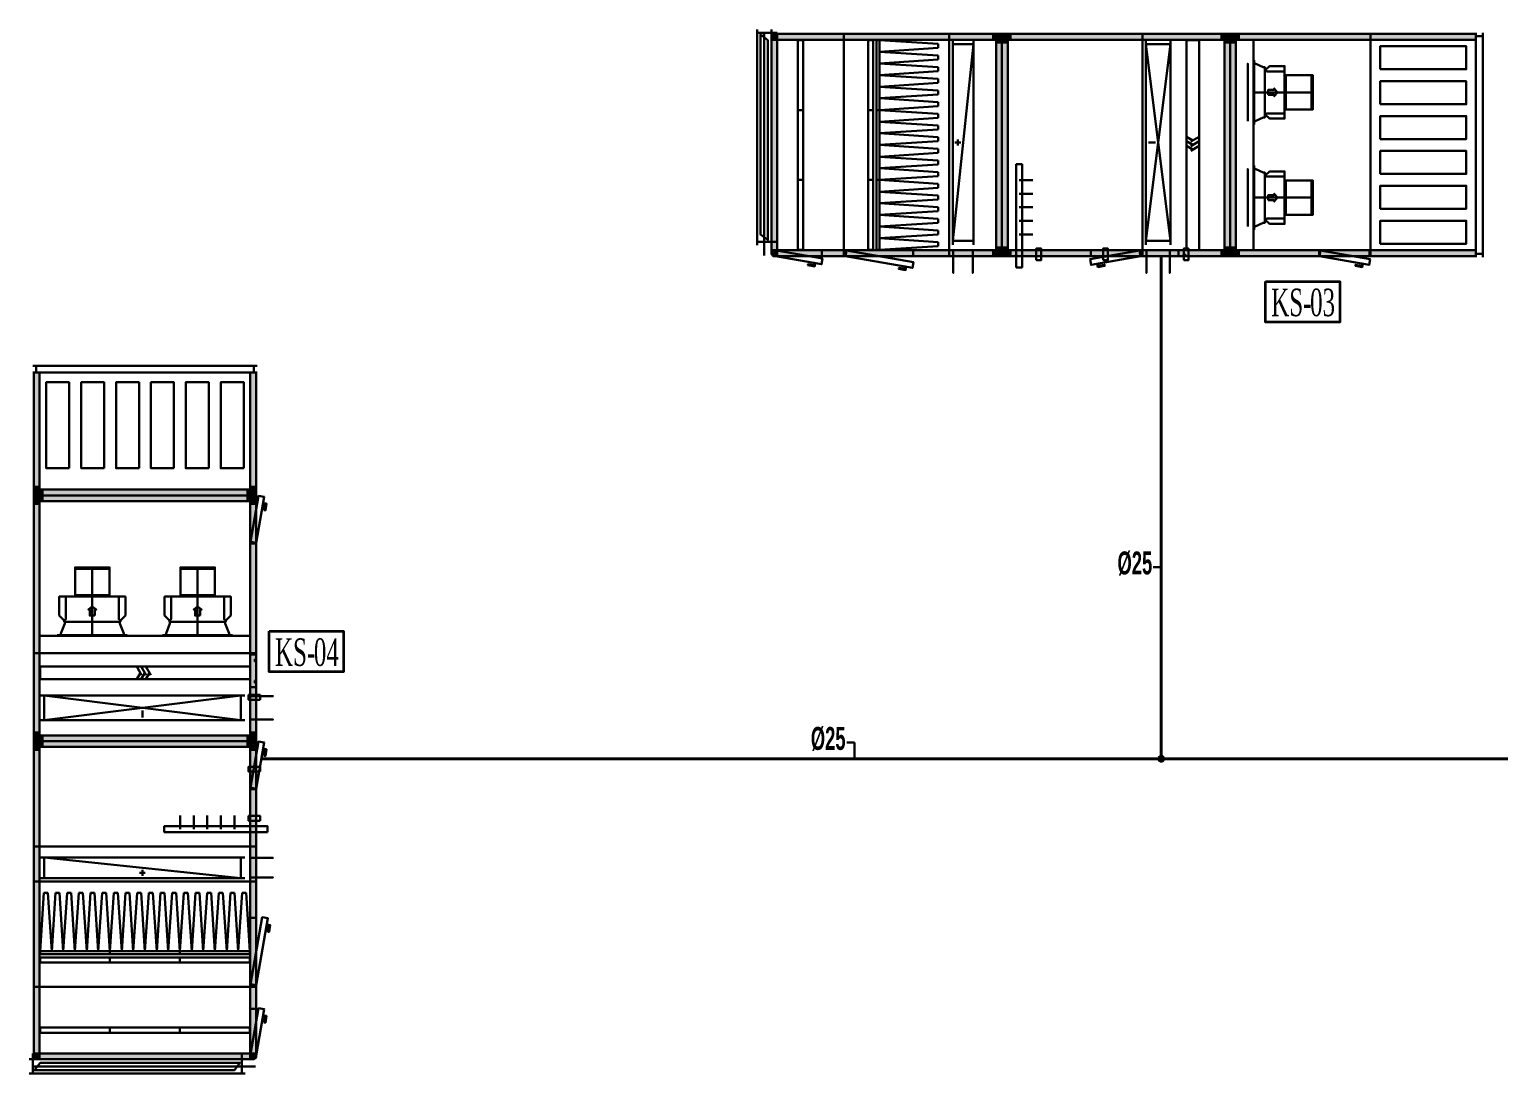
# Model space of a CAD drawing. Header units: centimetres. Extents: x 405464 to 563355, y 50011 to 66875.
# Drawn here: x 457673 to 458953, y 55735 to 56645 of the extents above; entities that cross this region are included whole.
import ezdxf

# ---------------------------------------------------------------- set-up
doc = ezdxf.new("R2010")
doc.units = ezdxf.units.CM
for name, color, linetype, lineweight in [('0-KRCN-HVL-SANTRAL', 11, 'Continuous', 30), ('0-KRCN-HVL-YAZI', 7, 'Continuous', 30), ('0-KRCN-SHT YUMUŞAK SU ÇAP', 201, 'Continuous', 30), ('0-KRCN-SHT-03CIHAZ', 120, 'Continuous', 30), ('0-KRCN-SHT-05CIHAZ', 171, 'Continuous', 40), ('0-KRCN-SHT-PROSES-BORU', 1, '0-Y_LINE', 40), ('0-KRCN-YAZI-CİHAZ', 121, 'Continuous', 35)]:
    doc.layers.add(name, color=color, linetype=linetype, lineweight=lineweight)
doc.styles.add('BORU', font='AGENCYR.TTF')
doc.styles.add('CAP', font='ARIALNB.TTF')
doc.styles.add('YAZI', font='times.ttf')
doc.linetypes.add('0-Y_LINE', pattern='A,100,-0.5,["Y",BORU,S=9,R=0,X=0,Y=-4.5],-5', length=105.5)

# ---------------------------------------------------------------- blocks, each defined once
blk = doc.blocks.new('!-YAZI-KS')
at = {"layer": '0-KRCN-YAZI-CİHAZ'}
blk.add_lwpolyline([(-27, 29.5), (27, 29.5), (27, 0), (-27, 0)], close=True, dxfattribs=at)
at = {"layer": '0-KRCN-YAZI-CİHAZ', "style": 'YAZI', "width": 0.6}
blk.add_text('KS-', height=20, dxfattribs=at).set_placement((-22.7, 4.3))
blk.add_attdef('99', (5.5, 4.3), '', height=20, dxfattribs=at)
blk = doc.blocks.new('A$C69DDEA7A')
at = {"layer": '0-KRCN-HVL-SANTRAL'}
for points in [[(6.3, 188.1), (11.3, 188.1), (11.3, 193.1), (7.9, 193.1), (6.3, 191.4)], [(11.3, 188.1), (69.5, 188.1), (69.5, 193.1), (11.3, 193.1)], [(69.5, 188.1), (161.3, 188.1), (161.3, 193.1), (69.5, 193.1)], [(161.3, 188.1), (202.2, 188.1), (202.2, 193.1), (161.3, 193.1)], [(202.2, 188.1), (202.2, 185.6), (207.2, 185.6), (207.2, 188.1), (207.2, 193.1), (199.7, 193.1), (199.7, 188.1)], [(212.2, 185.6), (212.2, 188.1), (214.7, 188.1), (214.7, 193.1), (207.2, 193.1), (207.2, 188.1), (207.2, 185.6)], [(212.2, 188.1), (329.6, 188.1), (329.6, 193.1), (212.2, 193.1)], [(329.6, 188.1), (401.1, 188.1), (401.1, 193.1), (329.6, 193.1)], [(401.1, 188.1), (401.1, 185.6), (406.1, 185.6), (406.1, 188.1), (406.1, 193.1), (398.6, 193.1), (398.6, 188.1)], [(411.1, 185.6), (411.1, 188.1), (413.6, 188.1), (413.6, 193.1), (406.1, 193.1), (406.1, 188.1), (406.1, 185.6)], [(411.1, 188.1), (528.5, 188.1), (528.5, 193.1), (411.1, 193.1)], [(528.5, 188.1), (620.3, 188.1), (620.3, 193.1), (528.5, 193.1)], [(6.3, 4.5), (11.3, 4.5), (11.3, 188.1), (6.3, 188.1)], [(202.2, 4.5), (207.2, 4.5), (207.2, 188.1), (202.2, 188.1)], [(207.2, 4.5), (212.2, 4.5), (212.2, 188.1), (207.2, 188.1)], [(401.1, 4.5), (406.1, 4.5), (406.1, 188.1), (401.1, 188.1)], [(406.1, 4.5), (411.1, 4.5), (411.1, 188.1), (406.1, 188.1)], [(11.3, 4.5), (6.3, 4.5), (6.3, 1.2), (7.9, -0.5), (11.3, -0.5)], [(11.3, -0.5), (69.5, -0.5), (69.5, 4.5), (11.3, 4.5)], [(69.5, -0.5), (161.3, -0.5), (161.3, 4.5), (69.5, 4.5)], [(161.3, -0.5), (202.2, -0.5), (202.2, 4.5), (161.3, 4.5)], [(202.2, 7), (202.2, 4.5), (199.7, 4.5), (199.7, -0.5), (207.2, -0.5), (207.2, 4.5), (207.2, 7)], [(212.2, 4.5), (212.2, 7), (207.2, 7), (207.2, 4.5), (207.2, -0.5), (214.7, -0.5), (214.7, 4.5)], [(212.2, -0.5), (329.6, -0.5), (329.6, 4.5), (212.2, 4.5)], [(329.6, -0.5), (401.1, -0.5), (401.1, 4.5), (329.6, 4.5)], [(401.1, 7), (401.1, 4.5), (398.6, 4.5), (398.6, -0.5), (406.1, -0.5), (406.1, 4.5), (406.1, 7)], [(411.1, 4.5), (411.1, 7), (406.1, 7), (406.1, 4.5), (406.1, -0.5), (413.6, -0.5), (413.6, 4.5)], [(411.1, -0.5), (528.5, -0.5), (528.5, 4.5), (411.1, 4.5)], [(528.5, -0.5), (620.3, -0.5), (620.3, 4.5), (528.5, 4.5)]]:
    blk.add_hatch(color=256, dxfattribs=at).paths.add_polyline_path(points)
for p, q in [((-6.2, 9), (-6.2, 197.1)), ((6.3, 194.1), (-6.2, 194.1)), ((0, 12), (0, 194.1)), ((6.3, 9), (6.3, 197.1)), ((11.3, 193.1), (69.5, 193.1)), ((69.5, 193.1), (161.3, 193.1)), ((69.5, 188.1), (69.5, 193.1)), ((69.5, 188.1), (69.5, 193.1)), ((161.3, 193.1), (202.2, 193.1)), ((161.3, 188.1), (161.3, 193.1)), ((161.3, 188.1), (161.3, 193.1)), ((212.2, 193.1), (329.6, 193.1)), ((329.6, 193.1), (401.1, 193.1)), ((329.6, 188.1), (329.6, 193.1)), ((329.6, 188.1), (329.6, 193.1)), ((411.1, 193.1), (528.5, 193.1)), ((528.5, 193.1), (620.3, 193.1)), ((528.5, 188.1), (528.5, 193.1)), ((528.5, 188.1), (528.5, 193.1)), ((620.3, -1.5), (620.3, 194.1)), ((626.3, -1.5), (626.3, 194.1)), ((11.3, 188.1), (69.5, 188.1)), ((69.5, 188.1), (161.3, 188.1)), ((69.5, 4.5), (69.5, 188.1)), ((69.5, 4.5), (69.5, 188.1)), ((100.5, 187.8), (151.5, 184.4)), ((100.5, 177.6), (151.5, 181)), ((151.5, 181), (151.5, 184.4)), ((161.3, 188.1), (202.2, 188.1)), ((161.3, 4.5), (161.3, 188.1)), ((161.3, 4.5), (161.3, 188.1)), ((164.3, 9.3), (164.3, 187.8)), ((164.3, 184.3), (182.3, 184.3)), ((164.3, 12.8), (182.3, 184.3)), ((182.3, 9.3), (182.3, 187.8)), ((212.2, 188.1), (329.6, 188.1)), ((329.6, 188.1), (401.1, 188.1)), ((329.6, 4.5), (329.6, 188.1)), ((329.6, 4.5), (329.6, 188.1)), ((332.6, 9.3), (332.6, 187.8)), ((332.6, 184.3), (354.1, 184.3)), ((332.6, 12.8), (354.1, 184.3)), ((332.6, 184.3), (354.1, 12.8)), ((354.1, 9.3), (354.1, 187.8)), ((411.1, 188.1), (528.5, 188.1)), ((426.4, 4.5), (426.4, 188.1)), ((528.5, 188.1), (620.3, 188.1)), ((528.5, 4.5), (528.5, 188.1)), ((528.5, 4.5), (528.5, 188.1)), ((620.3, 191.1), (626.3, 191.1)), ((100.5, 177.6), (151.5, 174.2)), ((100.5, 167.5), (151.5, 170.9)), ((100.5, 167.5), (151.5, 164.1)), ((151.5, 170.9), (151.5, 174.2)), ((426.4, 170.3), (426.4, 167.3)), ((426.4, 117.1), (426.4, 167.3)), ((426.8, 117.1), (426.8, 167.3)), ((426.9, 170.3), (426.9, 167.3)), ((100.5, 157.3), (151.5, 160.7)), ((100.5, 157.3), (151.5, 153.9)), ((151.5, 160.7), (151.5, 164.1)), ((151.5, 150.5), (151.5, 153.9)), ((426.6, 157.3), (426.6, 132.2)), ((454.7, 127.2), (454.7, 157.2)), ((476.9, 127.2), (476.9, 157.2)), ((100.5, 147.1), (151.5, 150.5)), ((100.5, 147.1), (151.5, 143.7)), ((151.5, 140.4), (151.5, 143.7)), ((426.5, 127.1), (426.5, 152.2)), ((426.7, 137.2), (426.7, 152.2)), ((426.9, 142.2), (478.1, 142.2)), ((100.5, 137), (151.5, 140.4)), ((100.5, 137), (151.5, 133.6)), ((100.5, 126.8), (151.5, 130.2)), ((151.5, 130.2), (151.5, 133.6)), ((100.5, 126.8), (151.5, 123.4)), ((100.5, 116.6), (151.5, 120)), ((100.5, 116.6), (151.5, 113.2)), ((151.5, 120), (151.5, 123.4)), ((426.4, 114.1), (426.4, 117.1)), ((426.9, 114.1), (426.9, 117.1)), ((100.5, 106.5), (151.5, 109.9)), ((100.5, 106.5), (151.5, 103.1)), ((151.5, 109.9), (151.5, 113.2)), ((151.5, 99.7), (151.5, 103.1)), ((368.2, 103.5), (373.7, 100.3)), ((379.2, 103.5), (371.9, 99.3)), ((100.5, 96.3), (151.5, 99.7)), ((100.5, 96.3), (151.5, 92.9)), ((151.5, 89.5), (151.5, 92.9)), ((166.2, 98.6), (171.3, 98.6)), ((168.8, 96), (168.8, 101.2)), ((334.9, 98.6), (341, 98.6)), ((368.2, 99.5), (373.7, 96.3)), ((368.2, 95.5), (373.7, 92.3)), ((379.2, 99.5), (371.9, 95.3)), ((379.2, 95.5), (371.9, 91.3)), ((100.5, 86.1), (151.5, 89.5)), ((100.5, 86.1), (151.5, 82.7)), ((100.5, 76), (151.5, 79.4)), ((151.5, 79.4), (151.5, 82.7)), ((426.4, 78.5), (426.4, 75.5)), ((426.9, 78.5), (426.9, 75.5)), ((100.5, 76), (151.5, 72.6)), ((100.5, 65.8), (151.5, 69.2)), ((100.5, 65.8), (151.5, 62.4)), ((151.5, 69.2), (151.5, 72.6)), ((222.2, 65.7), (234.2, 65.7)), ((426.4, 25.3), (426.4, 75.5)), ((426.6, 65.5), (426.6, 40.4)), ((426.8, 25.3), (426.8, 75.5)), ((454.7, 35.4), (454.7, 65.4)), ((476.9, 35.4), (476.9, 65.4)), ((100.5, 55.6), (151.5, 59)), ((100.5, 55.6), (151.5, 52.2)), ((151.5, 59), (151.5, 62.4)), ((151.5, 48.9), (151.5, 52.2)), ((222.2, 53.8), (234.2, 53.8)), ((426.5, 35.3), (426.5, 60.4)), ((426.7, 45.4), (426.7, 60.4)), ((100.5, 45.5), (151.5, 48.9)), ((100.5, 45.5), (151.5, 42.1)), ((100.5, 35.3), (151.5, 38.7)), ((151.5, 38.7), (151.5, 42.1)), ((222.2, 42), (234.2, 42)), ((426.9, 50.4), (478.1, 50.4)), ((100.5, 35.3), (151.5, 31.9)), ((100.5, 25.1), (151.5, 28.5)), ((151.5, 28.5), (151.5, 31.9)), ((222.2, 30.2), (234.2, 30.2)), ((100.5, 25.1), (151.5, 21.7)), ((100.5, 15), (151.5, 18.4)), ((100.5, 15), (151.5, 11.6)), ((151.5, 18.4), (151.5, 21.7)), ((164.3, 12.8), (182.3, 12.8)), ((222.2, 18.3), (234.2, 18.3)), ((332.6, 12.8), (354.1, 12.8)), ((426.4, 22.3), (426.4, 25.3)), ((426.9, 22.3), (426.9, 25.3)), ((6.3, 12), (-6.2, 12)), ((0, 12), (0, 0)), ((9.3, 4.5), (9.3, -0.5)), ((11.3, 4.5), (69.5, 4.5)), ((50.2, 4.5), (50.2, -0.5)), ((69.5, 4.5), (161.3, 4.5)), ((69.5, 4.5), (69.5, -0.5)), ((69.5, 4.5), (69.5, -0.5)), ((70.5, 4.5), (70.5, -0.5)), ((100.5, 4.8), (151.5, 8.2)), ((129.7, 4.5), (129.7, -0.5)), ((151.5, 8.2), (151.5, 11.6)), ((161.3, 4.5), (202.2, 4.5)), ((161.3, 4.5), (161.3, -0.5)), ((161.3, 4.5), (161.3, -0.5)), ((212.2, 4.5), (329.6, 4.5)), ((284.7, 4.5), (284.7, -0.5)), ((328.6, 4.5), (328.6, -0.5)), ((329.6, 4.5), (401.1, 4.5)), ((329.6, 4.5), (329.6, -0.5)), ((329.6, 4.5), (329.6, -0.5)), ((361.2, 4.5), (361.2, -0.5)), ((405.1, 4.5), (405.1, -0.5)), ((411.1, 4.5), (528.5, 4.5)), ((483.6, 4.5), (483.6, -0.5)), ((527.5, 4.5), (527.5, -0.5)), ((528.5, 4.5), (620.3, 4.5)), ((528.5, 4.5), (528.5, -0.5)), ((528.5, 4.5), (528.5, -0.5)), ((620.3, 1.5), (626.3, 1.5)), ((11.3, -0.5), (69.5, -0.5)), ((69.5, -0.5), (161.3, -0.5)), ((161.3, -0.5), (202.2, -0.5)), ((212.2, -0.5), (329.6, -0.5)), ((329.6, -0.5), (401.1, -0.5)), ((411.1, -0.5), (528.5, -0.5)), ((528.5, -0.5), (620.3, -0.5))]:
    blk.add_line(p, q, dxfattribs=at)
for points in [[(3.3, 187.8), (-3.3, 192.6), (-3.3, 18.3), (3.3, 13.5), (3.3, 187.8)], [(11.3, 194.1), (6.3, 194.1), (6.3, 12), (11.3, 12), (11.3, 194.1)], [(11.3, 188.1), (6.3, 188.1), (6.3, 191.4), (7.9, 193.1), (11.3, 193.1), (11.3, 188.1)], [(11.3, 188.1), (6.3, 188.1), (6.3, 191.4), (7.9, 193.1), (11.3, 193.1), (11.3, 188.1)], [(11.3, 188.1), (69.5, 188.1), (69.5, 193.1), (11.3, 193.1), (11.3, 188.1)], [(69.5, 188.1), (161.3, 188.1), (161.3, 193.1), (69.5, 193.1), (69.5, 188.1)], [(161.3, 188.1), (202.2, 188.1), (202.2, 193.1), (161.3, 193.1), (161.3, 188.1)], [(202.2, 188.1), (202.2, 185.6), (207.2, 185.6), (207.2, 188.1), (207.2, 193.1), (199.7, 193.1), (199.7, 188.1), (202.2, 188.1)], [(202.2, 188.1), (202.2, 185.6), (207.2, 185.6), (207.2, 188.1), (207.2, 193.1), (199.7, 193.1), (199.7, 188.1), (202.2, 188.1)], [(212.2, 188.1), (212.2, 185.6), (207.2, 185.6), (207.2, 188.1), (207.2, 193.1), (214.7, 193.1), (214.7, 188.1), (212.2, 188.1)], [(212.2, 188.1), (212.2, 185.6), (207.2, 185.6), (207.2, 188.1), (207.2, 193.1), (214.7, 193.1), (214.7, 188.1), (212.2, 188.1)], [(212.2, 188.1), (329.6, 188.1), (329.6, 193.1), (212.2, 193.1), (212.2, 188.1)], [(329.6, 188.1), (401.1, 188.1), (401.1, 193.1), (329.6, 193.1), (329.6, 188.1)], [(401.1, 188.1), (401.1, 185.6), (406.1, 185.6), (406.1, 188.1), (406.1, 193.1), (398.6, 193.1), (398.6, 188.1), (401.1, 188.1)], [(401.1, 188.1), (401.1, 185.6), (406.1, 185.6), (406.1, 188.1), (406.1, 193.1), (398.6, 193.1), (398.6, 188.1), (401.1, 188.1)], [(411.1, 188.1), (411.1, 185.6), (406.1, 185.6), (406.1, 188.1), (406.1, 193.1), (413.6, 193.1), (413.6, 188.1), (411.1, 188.1)], [(411.1, 188.1), (411.1, 185.6), (406.1, 185.6), (406.1, 188.1), (406.1, 193.1), (413.6, 193.1), (413.6, 188.1), (411.1, 188.1)], [(411.1, 188.1), (528.5, 188.1), (528.5, 193.1), (411.1, 193.1), (411.1, 188.1)], [(528.5, 188.1), (620.3, 188.1), (620.3, 193.1), (528.5, 193.1), (528.5, 188.1)], [(620.3, -0.5), (620.3, 193.1), (620.3, 193.1), (620.3, -0.5), (620.3, -0.5)], [(6.3, 4.5), (11.3, 4.5), (11.3, 188.1), (6.3, 188.1), (6.3, 4.5)], [(6.3, 4.5), (6.3, 188.1), (11.3, 188.1), (11.3, 4.5), (6.3, 4.5)], [(29.3, 126.8), (34.1, 126.8), (34.1, 187.8), (29.3, 187.8), (29.3, 126.8)], [(90.5, 126.8), (95, 126.8), (95, 187.8), (90.5, 187.8), (90.5, 126.8)], [(98, 126.8), (100.5, 126.8), (100.5, 187.8), (98, 187.8), (98, 126.8)], [(202.2, 4.5), (207.2, 4.5), (207.2, 188.1), (202.2, 188.1), (202.2, 4.5)], [(202.2, 4.5), (202.2, 188.1), (207.2, 188.1), (207.2, 4.5), (202.2, 4.5)], [(207.2, 4.5), (212.2, 4.5), (212.2, 188.1), (207.2, 188.1), (207.2, 4.5)], [(207.2, 4.5), (207.2, 188.1), (212.2, 188.1), (212.2, 4.5), (207.2, 4.5)], [(368.2, 4.7), (379.2, 4.7), (379.2, 187.8), (368.2, 187.8), (368.2, 4.7)], [(401.1, 4.5), (406.1, 4.5), (406.1, 188.1), (401.1, 188.1), (401.1, 4.5)], [(401.1, 4.5), (401.1, 188.1), (406.1, 188.1), (406.1, 4.5), (401.1, 4.5)], [(406.1, 4.5), (411.1, 4.5), (411.1, 188.1), (406.1, 188.1), (406.1, 4.5)], [(406.1, 4.5), (406.1, 188.1), (411.1, 188.1), (411.1, 4.5), (406.1, 4.5)], [(536.9, 162.4), (611.9, 162.4), (611.9, 182.4), (536.9, 182.4), (536.9, 162.4)], [(620.3, 1.5), (620.3, 1.5), (620.3, 191.1), (620.3, 191.1), (620.3, 1.5)], [(421.4, 117.1), (421.4, 117.1), (421.4, 167.3), (421.4, 167.3), (421.4, 117.1)], [(426.4, 117.1), (426.4, 117.1), (426.6, 117.2), (426.8, 117.1), (426.9, 117.1), (426.9, 167.3), (426.8, 167.3), (426.6, 167.1), (426.4, 167.3), (426.4, 167.3), (426.4, 117.1)], [(426.9, 117.1), (428, 117.1), (435, 120.2), (436.2, 120.2), (436.2, 164.2), (435, 164.2), (428, 167.3), (426.9, 167.3), (426.9, 117.1)], [(436.2, 161.7), (437, 161.7), (440.5, 165.1), (453.5, 165.1), (453.5, 119.3), (440.5, 119.3), (437, 122.7), (436.2, 122.7), (436.2, 161.7)], [(437, 161.7), (437.9, 160.5), (453.5, 160.5)], [(453.5, 127.2), (478.1, 127.2), (478.1, 157.2), (453.5, 157.2), (453.5, 127.2)], [(439.3, 139.9), (444.6, 139.9), (444.6, 138.8), (447.3, 142.2), (444.6, 145.6), (444.6, 144.4), (439.3, 144.4), (439.3, 139.9)], [(536.9, 131.9), (611.9, 131.9), (611.9, 151.9), (536.9, 151.9), (536.9, 131.9)], [(29.3, 65.8), (34.1, 65.8), (34.1, 126.8), (29.3, 126.8), (29.3, 65.8)], [(90.5, 65.8), (95, 65.8), (95, 126.8), (90.5, 126.8), (90.5, 65.8)], [(98, 65.8), (100.5, 65.8), (100.5, 126.8), (98, 126.8), (98, 65.8)], [(437, 122.7), (437.9, 123.9), (453.5, 123.9)], [(536.9, 101.5), (611.9, 101.5), (611.9, 121.5), (536.9, 121.5), (536.9, 101.5)], [(536.9, 71.1), (611.9, 71.1), (611.9, 91.1), (536.9, 91.1), (536.9, 71.1)], [(219.7, -10.5), (224.7, -10.5), (224.7, 79.5), (219.7, 79.5), (219.7, -10.5)], [(29.3, 4.8), (34.1, 4.8), (34.1, 65.8), (29.3, 65.8), (29.3, 4.8)], [(90.5, 4.8), (95, 4.8), (95, 65.8), (90.5, 65.8), (90.5, 4.8)], [(98, 4.8), (100.5, 4.8), (100.5, 65.8), (98, 65.8), (98, 4.8)], [(421.4, 25.3), (421.4, 25.3), (421.4, 75.5), (421.4, 75.5), (421.4, 25.3)], [(426.4, 25.3), (426.4, 25.3), (426.6, 25.4), (426.8, 25.3), (426.9, 25.3), (426.9, 75.5), (426.8, 75.5), (426.6, 75.3), (426.4, 75.5), (426.4, 75.5), (426.4, 25.3)], [(426.9, 25.3), (428, 25.3), (435, 28.4), (436.2, 28.4), (436.2, 72.4), (435, 72.4), (428, 75.5), (426.9, 75.5), (426.9, 25.3)], [(436.2, 69.9), (437, 69.9), (440.5, 73.3), (453.5, 73.3), (453.5, 27.5), (440.5, 27.5), (437, 30.9), (436.2, 30.9), (436.2, 69.9)], [(437, 69.9), (437.9, 68.7), (453.5, 68.7)], [(453.5, 35.4), (478.1, 35.4), (478.1, 65.4), (453.5, 65.4), (453.5, 35.4)], [(439.3, 48.1), (444.6, 48.1), (444.6, 47), (447.3, 50.4), (444.6, 53.8), (444.6, 52.6), (439.3, 52.6), (439.3, 48.1)], [(536.9, 40.7), (611.9, 40.7), (611.9, 60.7), (536.9, 60.7), (536.9, 40.7)], [(437, 30.9), (437.9, 32.1), (453.5, 32.1)], [(536.9, 10.2), (611.9, 10.2), (611.9, 30.2), (536.9, 30.2), (536.9, 10.2)], [(11.3, 4.5), (6.3, 4.5), (6.3, 1.2), (7.9, -0.5), (11.3, -0.5), (11.3, 4.5)], [(11.3, 4.5), (6.3, 4.5), (6.3, 1.2), (7.9, -0.5), (11.3, -0.5), (11.3, 4.5)], [(10.6, 4.4), (9.7, -0.5), (50, -7.6), (50.8, -2.7), (10.6, 4.4)], [(11.3, -0.5), (69.5, -0.5), (69.5, 4.5), (11.3, 4.5), (11.3, -0.5)], [(69.5, -0.5), (161.3, -0.5), (161.3, 4.5), (69.5, 4.5), (69.5, -0.5)], [(71.8, 4.4), (70.9, -0.5), (129.2, -10.8), (130.1, -5.9), (71.8, 4.4)], [(161.3, -0.5), (202.2, -0.5), (202.2, 4.5), (161.3, 4.5), (161.3, -0.5)], [(164.8, 4.7), (164.8, -15.3), (164.8, -15.3), (164.8, 4.7)], [(181.8, 4.7), (181.8, -15.3), (181.8, -15.3), (181.8, 4.7)], [(202.2, 4.5), (202.2, 7), (207.2, 7), (207.2, 4.5), (207.2, -0.5), (199.7, -0.5), (199.7, 4.5), (202.2, 4.5)], [(202.2, 4.5), (202.2, 7), (207.2, 7), (207.2, 4.5), (207.2, -0.5), (199.7, -0.5), (199.7, 4.5), (202.2, 4.5)], [(212.2, 4.5), (212.2, 7), (207.2, 7), (207.2, 4.5), (207.2, -0.5), (214.7, -0.5), (214.7, 4.5), (212.2, 4.5)], [(212.2, 4.5), (212.2, 7), (207.2, 7), (207.2, 4.5), (207.2, -0.5), (214.7, -0.5), (214.7, 4.5), (212.2, 4.5)], [(212.2, -0.5), (329.6, -0.5), (329.6, 4.5), (212.2, 4.5), (212.2, -0.5)], [(237.1, -4), (241.4, -4), (241.4, 6), (237.1, 6), (237.1, -4)], [(327.2, 4.4), (328.1, -0.5), (284.9, -8.2), (284, -3.2), (327.2, 4.4)], [(295.3, -4), (299.6, -4), (299.6, 6), (295.3, 6), (295.3, -4)], [(329.6, -0.5), (401.1, -0.5), (401.1, 4.5), (329.6, 4.5), (329.6, -0.5)], [(333.1, 4.7), (333.1, -15.3), (333.1, -15.3), (333.1, 4.7)], [(353.5, 4.7), (353.5, -15.3), (353.5, -15.3), (353.5, 4.7)], [(361.2, 4.5), (361.2, -0.5), (405.1, -0.5), (405.1, 4.5), (361.2, 4.5)], [(365.2, 0.5), (367.2, 0.5), (367.2, -0.5), (365.2, -0.5), (365.2, 0.5)], [(365.7, -4), (369.9, -4), (369.9, 6), (365.7, 6), (365.7, -4)], [(401.1, 4.5), (401.1, 7), (406.1, 7), (406.1, 4.5), (406.1, -0.5), (398.6, -0.5), (398.6, 4.5), (401.1, 4.5)], [(401.1, 4.5), (401.1, 7), (406.1, 7), (406.1, 4.5), (406.1, -0.5), (398.6, -0.5), (398.6, 4.5), (401.1, 4.5)], [(399.1, 0.5), (401.1, 0.5), (401.1, -0.5), (399.1, -0.5), (399.1, 0.5)], [(411.1, 4.5), (411.1, 7), (406.1, 7), (406.1, 4.5), (406.1, -0.5), (413.6, -0.5), (413.6, 4.5), (411.1, 4.5)], [(411.1, 4.5), (411.1, 7), (406.1, 7), (406.1, 4.5), (406.1, -0.5), (413.6, -0.5), (413.6, 4.5), (411.1, 4.5)], [(411.1, -0.5), (528.5, -0.5), (528.5, 4.5), (411.1, 4.5), (411.1, -0.5)], [(484.9, 4.4), (484, -0.5), (527.2, -8.2), (528.1, -3.2), (484.9, 4.4)], [(528.5, -0.5), (620.3, -0.5), (620.3, 4.5), (528.5, 4.5), (528.5, -0.5)], [(44.5, -6.7), (44, -9.6), (38.1, -8.6), (38.3, -7.6), (43.2, -8.5), (43.6, -6.5), (44.5, -6.7)], [(123.8, -9.9), (123.2, -12.8), (117.3, -11.8), (117.5, -10.8), (122.4, -11.7), (122.8, -9.7), (123.8, -9.9)], [(290.3, -7.2), (290.8, -10.2), (296.7, -9.1), (296.6, -8.1), (291.6, -9), (291.3, -7), (290.3, -7.2)], [(521.8, -7.2), (521.3, -10.2), (515.4, -9.1), (515.5, -8.1), (520.5, -9), (520.8, -7), (521.8, -7.2)]]:
    blk.add_lwpolyline(points, dxfattribs=at)
for centre in [(164.8, 4.7), (181.8, 4.7), (333.1, 4.7), (353.5, 4.7)]:
    blk.add_circle(centre, 0, dxfattribs=at)
blk = doc.blocks.new('A$C69DDEBEF')
at = {"layer": '0-KRCN-HVL-SANTRAL'}
for points in [[(6.3, 188.1), (11.3, 188.1), (11.3, 193.1), (7.9, 193.1), (6.3, 191.4)], [(11.3, 188.1), (69.5, 188.1), (69.5, 193.1), (11.3, 193.1)], [(69.5, 188.1), (161.3, 188.1), (161.3, 193.1), (69.5, 193.1)], [(161.3, 188.1), (191.9, 188.1), (191.9, 193.1), (161.3, 193.1)], [(191.9, 188.1), (278.7, 188.1), (278.7, 193.1), (191.9, 193.1)], [(278.7, 188.1), (278.7, 185.6), (283.7, 185.6), (283.7, 188.1), (283.7, 193.1), (276.2, 193.1), (276.2, 188.1)], [(288.7, 185.6), (288.7, 188.1), (291.2, 188.1), (291.2, 193.1), (283.7, 193.1), (283.7, 188.1), (283.7, 185.6)], [(288.7, 188.1), (360.2, 188.1), (360.2, 193.1), (288.7, 193.1)], [(360.2, 188.1), (492.9, 188.1), (492.9, 193.1), (360.2, 193.1)], [(492.9, 188.1), (492.9, 185.6), (497.9, 185.6), (497.9, 188.1), (497.9, 193.1), (490.4, 193.1), (490.4, 188.1)], [(502.9, 185.6), (502.9, 188.1), (505.4, 188.1), (505.4, 193.1), (497.9, 193.1), (497.9, 188.1), (497.9, 185.6)], [(502.9, 188.1), (605, 188.1), (605, 193.1), (502.9, 193.1)], [(6.3, 4.5), (11.3, 4.5), (11.3, 188.1), (6.3, 188.1)], [(278.7, 4.5), (283.7, 4.5), (283.7, 188.1), (278.7, 188.1)], [(283.7, 4.5), (288.7, 4.5), (288.7, 188.1), (283.7, 188.1)], [(492.9, 4.5), (497.9, 4.5), (497.9, 188.1), (492.9, 188.1)], [(497.9, 4.5), (502.9, 4.5), (502.9, 188.1), (497.9, 188.1)], [(11.3, 4.5), (6.3, 4.5), (6.3, 1.2), (7.9, -0.5), (11.3, -0.5)], [(11.3, -0.5), (69.5, -0.5), (69.5, 4.5), (11.3, 4.5)], [(69.5, -0.5), (161.3, -0.5), (161.3, 4.5), (69.5, 4.5)], [(161.3, -0.5), (191.9, -0.5), (191.9, 4.5), (161.3, 4.5)], [(191.9, -0.5), (278.7, -0.5), (278.7, 4.5), (191.9, 4.5)], [(278.7, 7), (278.7, 4.5), (276.2, 4.5), (276.2, -0.5), (283.7, -0.5), (283.7, 4.5), (283.7, 7)], [(288.7, 4.5), (288.7, 7), (283.7, 7), (283.7, 4.5), (283.7, -0.5), (291.2, -0.5), (291.2, 4.5)], [(288.7, -0.5), (360.2, -0.5), (360.2, 4.5), (288.7, 4.5)], [(360.2, -0.5), (492.9, -0.5), (492.9, 4.5), (360.2, 4.5)], [(492.9, 7), (492.9, 4.5), (490.4, 4.5), (490.4, -0.5), (497.9, -0.5), (497.9, 4.5), (497.9, 7)], [(502.9, 4.5), (502.9, 7), (497.9, 7), (497.9, 4.5), (497.9, -0.5), (505.4, -0.5), (505.4, 4.5)], [(502.9, -0.5), (605, -0.5), (605, 4.5), (502.9, 4.5)]]:
    blk.add_hatch(color=256, dxfattribs=at).paths.add_polyline_path(points)
for p, q in [((-6.2, 9), (-6.2, 197.1)), ((6.3, 194.1), (-6.2, 194.1)), ((0, 12), (0, 194.1)), ((6.3, 9), (6.3, 197.1)), ((11.3, 193.1), (69.5, 193.1)), ((69.5, 193.1), (161.3, 193.1)), ((69.5, 188.1), (69.5, 193.1)), ((69.5, 188.1), (69.5, 193.1)), ((161.3, 193.1), (191.9, 193.1)), ((161.3, 188.1), (161.3, 193.1)), ((161.3, 188.1), (161.3, 193.1)), ((191.9, 193.1), (278.7, 193.1)), ((191.9, 188.1), (191.9, 193.1)), ((191.9, 188.1), (191.9, 193.1)), ((288.7, 193.1), (360.2, 193.1)), ((360.2, 193.1), (492.9, 193.1)), ((360.2, 188.1), (360.2, 193.1)), ((360.2, 188.1), (360.2, 193.1)), ((502.9, 193.1), (605, 193.1)), ((605, -1.5), (605, 194.1)), ((611, -1.5), (611, 194.1)), ((11.3, 188.1), (69.5, 188.1)), ((69.5, 188.1), (161.3, 188.1)), ((69.5, 4.5), (69.5, 188.1)), ((69.5, 4.5), (69.5, 188.1)), ((100.5, 187.8), (151.5, 184.4)), ((100.5, 177.6), (151.5, 181)), ((151.5, 181), (151.5, 184.4)), ((161.3, 188.1), (191.9, 188.1)), ((161.3, 4.5), (161.3, 188.1)), ((161.3, 4.5), (161.3, 188.1)), ((164.3, 9.3), (164.3, 187.8)), ((164.3, 184.3), (182.3, 184.3)), ((164.3, 12.8), (182.3, 184.3)), ((182.3, 9.3), (182.3, 187.8)), ((191.9, 188.1), (278.7, 188.1)), ((191.9, 4.5), (191.9, 188.1)), ((191.9, 4.5), (191.9, 188.1)), ((288.7, 188.1), (360.2, 188.1)), ((302, 9.3), (302, 187.8)), ((302, 184.3), (323.5, 184.3)), ((302, 12.8), (323.5, 184.3)), ((302, 184.3), (323.5, 12.8)), ((323.5, 9.3), (323.5, 187.8)), ((360.2, 188.1), (492.9, 188.1)), ((360.2, 4.5), (360.2, 188.1)), ((360.2, 4.5), (360.2, 188.1)), ((375.5, 4.5), (375.5, 188.1)), ((502.9, 188.1), (605, 188.1)), ((605, 191.1), (611, 191.1)), ((100.5, 177.6), (151.5, 174.2)), ((100.5, 167.5), (151.5, 170.9)), ((100.5, 167.5), (151.5, 164.1)), ((151.5, 170.9), (151.5, 174.2)), ((375.5, 172.7), (375.5, 169.7)), ((375.5, 114.7), (375.5, 169.7)), ((375.9, 114.7), (375.9, 169.7)), ((376, 172.7), (376, 169.7)), ((100.5, 157.3), (151.5, 160.7)), ((100.5, 157.3), (151.5, 153.9)), ((151.5, 160.7), (151.5, 164.1)), ((151.5, 150.5), (151.5, 153.9)), ((375.7, 158.7), (375.7, 131.2)), ((410.9, 127.2), (410.9, 157.2)), ((433.8, 127.2), (433.8, 157.2)), ((100.5, 147.1), (151.5, 150.5)), ((100.5, 147.1), (151.5, 143.7)), ((151.5, 140.4), (151.5, 143.7)), ((375.6, 125.7), (375.6, 153.2)), ((375.8, 136.7), (375.8, 153.2)), ((376, 142.2), (435.1, 142.2)), ((100.5, 137), (151.5, 140.4)), ((100.5, 137), (151.5, 133.6)), ((100.5, 126.8), (151.5, 130.2)), ((151.5, 130.2), (151.5, 133.6)), ((100.5, 126.8), (151.5, 123.4)), ((100.5, 116.6), (151.5, 120)), ((100.5, 116.6), (151.5, 113.2)), ((151.5, 120), (151.5, 123.4)), ((100.5, 106.5), (151.5, 109.9)), ((100.5, 106.5), (151.5, 103.1)), ((151.5, 109.9), (151.5, 113.2)), ((151.5, 99.7), (151.5, 103.1)), ((337.6, 103.5), (343.1, 100.3)), ((348.6, 103.5), (341.3, 99.3)), ((375.5, 111.7), (375.5, 114.7)), ((376, 111.7), (376, 114.7)), ((100.5, 96.3), (151.5, 99.7)), ((100.5, 96.3), (151.5, 92.9)), ((151.5, 89.5), (151.5, 92.9)), ((166.2, 98.6), (171.3, 98.6)), ((168.8, 96), (168.8, 101.2)), ((304.3, 98.6), (310.4, 98.6)), ((337.6, 99.5), (343.1, 96.3)), ((337.6, 95.5), (343.1, 92.3)), ((348.6, 99.5), (341.3, 95.3)), ((348.6, 95.5), (341.3, 91.3)), ((100.5, 86.1), (151.5, 89.5)), ((100.5, 86.1), (151.5, 82.7)), ((100.5, 76), (151.5, 79.4)), ((151.5, 79.4), (151.5, 82.7)), ((375.5, 80.9), (375.5, 77.9)), ((375.5, 22.9), (375.5, 77.9)), ((375.9, 22.9), (375.9, 77.9)), ((376, 80.9), (376, 77.9)), ((100.5, 76), (151.5, 72.6)), ((100.5, 65.8), (151.5, 69.2)), ((100.5, 65.8), (151.5, 62.4)), ((151.5, 69.2), (151.5, 72.6)), ((206.9, 65.7), (218.9, 65.7)), ((375.7, 66.9), (375.7, 39.4)), ((410.9, 35.4), (410.9, 65.4)), ((433.8, 35.4), (433.8, 65.4)), ((100.5, 55.6), (151.5, 59)), ((100.5, 55.6), (151.5, 52.2)), ((151.5, 59), (151.5, 62.4)), ((151.5, 48.9), (151.5, 52.2)), ((206.9, 53.8), (218.9, 53.8)), ((375.6, 33.9), (375.6, 61.4)), ((375.8, 44.9), (375.8, 61.4)), ((100.5, 45.5), (151.5, 48.9)), ((100.5, 45.5), (151.5, 42.1)), ((100.5, 35.3), (151.5, 38.7)), ((151.5, 38.7), (151.5, 42.1)), ((206.9, 42), (218.9, 42)), ((376, 50.4), (435.1, 50.4)), ((100.5, 35.3), (151.5, 31.9)), ((100.5, 25.1), (151.5, 28.5)), ((151.5, 28.5), (151.5, 31.9)), ((206.9, 30.2), (218.9, 30.2)), ((100.5, 25.1), (151.5, 21.7)), ((100.5, 15), (151.5, 18.4)), ((100.5, 15), (151.5, 11.6)), ((151.5, 18.4), (151.5, 21.7)), ((164.3, 12.8), (182.3, 12.8)), ((206.9, 18.3), (218.9, 18.3)), ((302, 12.8), (323.5, 12.8)), ((375.5, 19.9), (375.5, 22.9)), ((376, 19.9), (376, 22.9)), ((6.3, 12), (-6.2, 12)), ((0, 12), (0, 0)), ((9.3, 4.5), (9.3, -0.5)), ((11.3, 4.5), (69.5, 4.5)), ((50.2, 4.5), (50.2, -0.5)), ((69.5, 4.5), (161.3, 4.5)), ((69.5, 4.5), (69.5, -0.5)), ((69.5, 4.5), (69.5, -0.5)), ((70.5, 4.5), (70.5, -0.5)), ((100.5, 4.8), (151.5, 8.2)), ((129.7, 4.5), (129.7, -0.5)), ((151.5, 8.2), (151.5, 11.6)), ((161.3, 4.5), (191.9, 4.5)), ((161.3, 4.5), (161.3, -0.5)), ((161.3, 4.5), (161.3, -0.5)), ((191.9, 4.5), (278.7, 4.5)), ((191.9, 4.5), (191.9, -0.5)), ((191.9, 4.5), (191.9, -0.5)), ((241.8, 4.5), (241.8, -0.5)), ((282.7, 4.5), (282.7, -0.5)), ((288.7, 4.5), (360.2, 4.5)), ((330.6, 4.5), (330.6, -0.5)), ((359.2, 4.5), (359.2, -0.5)), ((360.2, 4.5), (492.9, 4.5)), ((360.2, 4.5), (360.2, -0.5)), ((360.2, 4.5), (360.2, -0.5)), ((456, 4.5), (456, -0.5)), ((496.9, 4.5), (496.9, -0.5)), ((502.9, 4.5), (605, 4.5)), ((605, 1.5), (611, 1.5)), ((11.3, -0.5), (69.5, -0.5)), ((69.5, -0.5), (161.3, -0.5)), ((161.3, -0.5), (191.9, -0.5)), ((191.9, -0.5), (278.7, -0.5)), ((288.7, -0.5), (360.2, -0.5)), ((360.2, -0.5), (492.9, -0.5)), ((502.9, -0.5), (605, -0.5))]:
    blk.add_line(p, q, dxfattribs=at)
for points in [[(3.3, 187.8), (-3.3, 192.6), (-3.3, 18.3), (3.3, 13.5), (3.3, 187.8)], [(11.3, 194.1), (6.3, 194.1), (6.3, 12), (11.3, 12), (11.3, 194.1)], [(11.3, 188.1), (6.3, 188.1), (6.3, 191.4), (7.9, 193.1), (11.3, 193.1), (11.3, 188.1)], [(11.3, 188.1), (6.3, 188.1), (6.3, 191.4), (7.9, 193.1), (11.3, 193.1), (11.3, 188.1)], [(11.3, 188.1), (69.5, 188.1), (69.5, 193.1), (11.3, 193.1), (11.3, 188.1)], [(69.5, 188.1), (161.3, 188.1), (161.3, 193.1), (69.5, 193.1), (69.5, 188.1)], [(161.3, 188.1), (191.9, 188.1), (191.9, 193.1), (161.3, 193.1), (161.3, 188.1)], [(191.9, 188.1), (278.7, 188.1), (278.7, 193.1), (191.9, 193.1), (191.9, 188.1)], [(278.7, 188.1), (278.7, 185.6), (283.7, 185.6), (283.7, 188.1), (283.7, 193.1), (276.2, 193.1), (276.2, 188.1), (278.7, 188.1)], [(278.7, 188.1), (278.7, 185.6), (283.7, 185.6), (283.7, 188.1), (283.7, 193.1), (276.2, 193.1), (276.2, 188.1), (278.7, 188.1)], [(288.7, 188.1), (288.7, 185.6), (283.7, 185.6), (283.7, 188.1), (283.7, 193.1), (291.2, 193.1), (291.2, 188.1), (288.7, 188.1)], [(288.7, 188.1), (288.7, 185.6), (283.7, 185.6), (283.7, 188.1), (283.7, 193.1), (291.2, 193.1), (291.2, 188.1), (288.7, 188.1)], [(288.7, 188.1), (360.2, 188.1), (360.2, 193.1), (288.7, 193.1), (288.7, 188.1)], [(360.2, 188.1), (492.9, 188.1), (492.9, 193.1), (360.2, 193.1), (360.2, 188.1)], [(492.9, 188.1), (492.9, 185.6), (497.9, 185.6), (497.9, 188.1), (497.9, 193.1), (490.4, 193.1), (490.4, 188.1), (492.9, 188.1)], [(492.9, 188.1), (492.9, 185.6), (497.9, 185.6), (497.9, 188.1), (497.9, 193.1), (490.4, 193.1), (490.4, 188.1), (492.9, 188.1)], [(502.9, 188.1), (502.9, 185.6), (497.9, 185.6), (497.9, 188.1), (497.9, 193.1), (505.4, 193.1), (505.4, 188.1), (502.9, 188.1)], [(502.9, 188.1), (502.9, 185.6), (497.9, 185.6), (497.9, 188.1), (497.9, 193.1), (505.4, 193.1), (505.4, 188.1), (502.9, 188.1)], [(502.9, 188.1), (605, 188.1), (605, 193.1), (502.9, 193.1), (502.9, 188.1)], [(605, -0.5), (605, 193.1), (605, 193.1), (605, -0.5), (605, -0.5)], [(6.3, 4.5), (11.3, 4.5), (11.3, 188.1), (6.3, 188.1), (6.3, 4.5)], [(6.3, 4.5), (6.3, 188.1), (11.3, 188.1), (11.3, 4.5), (6.3, 4.5)], [(29.3, 126.8), (34.1, 126.8), (34.1, 187.8), (29.3, 187.8), (29.3, 126.8)], [(90.5, 126.8), (95, 126.8), (95, 187.8), (90.5, 187.8), (90.5, 126.8)], [(98, 126.8), (100.5, 126.8), (100.5, 187.8), (98, 187.8), (98, 126.8)], [(278.7, 4.5), (283.7, 4.5), (283.7, 188.1), (278.7, 188.1), (278.7, 4.5)], [(278.7, 4.5), (278.7, 188.1), (283.7, 188.1), (283.7, 4.5), (278.7, 4.5)], [(283.7, 4.5), (288.7, 4.5), (288.7, 188.1), (283.7, 188.1), (283.7, 4.5)], [(283.7, 4.5), (283.7, 188.1), (288.7, 188.1), (288.7, 4.5), (283.7, 4.5)], [(337.6, 4.7), (348.6, 4.7), (348.6, 187.8), (337.6, 187.8), (337.6, 4.7)], [(492.9, 4.5), (497.9, 4.5), (497.9, 188.1), (492.9, 188.1), (492.9, 4.5)], [(492.9, 4.5), (492.9, 188.1), (497.9, 188.1), (497.9, 4.5), (492.9, 4.5)], [(497.9, 4.5), (502.9, 4.5), (502.9, 188.1), (497.9, 188.1), (497.9, 4.5)], [(497.9, 4.5), (497.9, 188.1), (502.9, 188.1), (502.9, 4.5), (497.9, 4.5)], [(521.6, 162.4), (596.6, 162.4), (596.6, 182.4), (521.6, 182.4), (521.6, 162.4)], [(605, 1.5), (605, 1.5), (605, 191.1), (605, 191.1), (605, 1.5)], [(375.5, 114.7), (375.5, 114.7), (375.5, 169.7), (375.5, 169.7), (375.5, 114.7)], [(375.5, 114.7), (375.5, 114.7), (375.7, 114.8), (375.9, 114.7), (376, 114.7), (376, 169.7), (375.9, 169.7), (375.7, 169.5), (375.5, 169.7), (375.5, 169.7), (375.5, 114.7)], [(376, 114.7), (377.4, 114.7), (386.3, 118.1), (387.8, 118.1), (387.8, 166.3), (386.3, 166.3), (377.4, 169.7), (376, 169.7), (376, 114.7)], [(387.8, 166.7), (388.9, 166.7), (393.2, 171), (409.7, 171), (409.7, 113.3), (393.2, 113.3), (388.9, 117.7), (387.8, 117.7), (387.8, 166.7)], [(388.9, 166.7), (389.9, 165.3), (409.7, 165.3)], [(409.7, 127.2), (435.1, 127.2), (435.1, 157.2), (409.7, 157.2), (409.7, 127.2)], [(393.1, 139.9), (398.4, 139.9), (398.4, 138.8), (401.1, 142.2), (398.4, 145.6), (398.4, 144.4), (393.1, 144.4), (393.1, 139.9)], [(521.6, 131.9), (596.6, 131.9), (596.6, 151.9), (521.6, 151.9), (521.6, 131.9)], [(29.3, 65.8), (34.1, 65.8), (34.1, 126.8), (29.3, 126.8), (29.3, 65.8)], [(90.5, 65.8), (95, 65.8), (95, 126.8), (90.5, 126.8), (90.5, 65.8)], [(98, 65.8), (100.5, 65.8), (100.5, 126.8), (98, 126.8), (98, 65.8)], [(388.9, 117.7), (389.9, 119.1), (409.7, 119.1)], [(521.6, 101.5), (596.6, 101.5), (596.6, 121.5), (521.6, 121.5), (521.6, 101.5)], [(521.6, 71.1), (596.6, 71.1), (596.6, 91.1), (521.6, 91.1), (521.6, 71.1)], [(204.4, -10.5), (209.4, -10.5), (209.4, 79.5), (204.4, 79.5), (204.4, -10.5)], [(375.5, 22.9), (375.5, 22.9), (375.5, 77.9), (375.5, 77.9), (375.5, 22.9)], [(375.5, 22.9), (375.5, 22.9), (375.7, 23), (375.9, 22.9), (376, 22.9), (376, 77.9), (375.9, 77.9), (375.7, 77.7), (375.5, 77.9), (375.5, 77.9), (375.5, 22.9)], [(376, 22.9), (377.4, 22.9), (386.3, 26.3), (387.8, 26.3), (387.8, 74.5), (386.3, 74.5), (377.4, 77.9), (376, 77.9), (376, 22.9)], [(387.8, 74.9), (388.9, 74.9), (393.2, 79.2), (409.7, 79.2), (409.7, 21.5), (393.2, 21.5), (388.9, 25.9), (387.8, 25.9), (387.8, 74.9)], [(29.3, 4.8), (34.1, 4.8), (34.1, 65.8), (29.3, 65.8), (29.3, 4.8)], [(90.5, 4.8), (95, 4.8), (95, 65.8), (90.5, 65.8), (90.5, 4.8)], [(98, 4.8), (100.5, 4.8), (100.5, 65.8), (98, 65.8), (98, 4.8)], [(388.9, 74.9), (389.9, 73.5), (409.7, 73.5)], [(409.7, 35.4), (435.1, 35.4), (435.1, 65.4), (409.7, 65.4), (409.7, 35.4)], [(393.1, 48.1), (398.4, 48.1), (398.4, 47), (401.1, 50.4), (398.4, 53.8), (398.4, 52.6), (393.1, 52.6), (393.1, 48.1)], [(521.6, 40.7), (596.6, 40.7), (596.6, 60.7), (521.6, 60.7), (521.6, 40.7)], [(388.9, 25.9), (389.9, 27.3), (409.7, 27.3)], [(521.6, 10.2), (596.6, 10.2), (596.6, 30.2), (521.6, 30.2), (521.6, 10.2)], [(11.3, 4.5), (6.3, 4.5), (6.3, 1.2), (7.9, -0.5), (11.3, -0.5), (11.3, 4.5)], [(11.3, 4.5), (6.3, 4.5), (6.3, 1.2), (7.9, -0.5), (11.3, -0.5), (11.3, 4.5)], [(10.6, 4.4), (9.7, -0.5), (50, -7.6), (50.8, -2.7), (10.6, 4.4)], [(11.3, -0.5), (69.5, -0.5), (69.5, 4.5), (11.3, 4.5), (11.3, -0.5)], [(69.5, -0.5), (161.3, -0.5), (161.3, 4.5), (69.5, 4.5), (69.5, -0.5)], [(71.8, 4.4), (70.9, -0.5), (129.2, -10.8), (130.1, -5.9), (71.8, 4.4)], [(161.3, -0.5), (191.9, -0.5), (191.9, 4.5), (161.3, 4.5), (161.3, -0.5)], [(164.8, 4.7), (164.8, -15.3), (164.8, -15.3), (164.8, 4.7)], [(181.8, 4.7), (181.8, -15.3), (181.8, -15.3), (181.8, 4.7)], [(191.9, -0.5), (278.7, -0.5), (278.7, 4.5), (191.9, 4.5), (191.9, -0.5)], [(214.2, -4), (218.4, -4), (218.4, 6), (214.2, 6), (214.2, -4)], [(243.1, 4.4), (242.2, -0.5), (282.5, -7.6), (283.3, -2.7), (243.1, 4.4)], [(257.1, -4), (261.3, -4), (261.3, 6), (257.1, 6), (257.1, -4)], [(278.7, 4.5), (278.7, 7), (283.7, 7), (283.7, 4.5), (283.7, -0.5), (276.2, -0.5), (276.2, 4.5), (278.7, 4.5)], [(278.7, 4.5), (278.7, 7), (283.7, 7), (283.7, 4.5), (283.7, -0.5), (276.2, -0.5), (276.2, 4.5), (278.7, 4.5)], [(288.7, 4.5), (288.7, 7), (283.7, 7), (283.7, 4.5), (283.7, -0.5), (291.2, -0.5), (291.2, 4.5), (288.7, 4.5)], [(288.7, 4.5), (288.7, 7), (283.7, 7), (283.7, 4.5), (283.7, -0.5), (291.2, -0.5), (291.2, 4.5), (288.7, 4.5)], [(288.7, -0.5), (360.2, -0.5), (360.2, 4.5), (288.7, 4.5), (288.7, -0.5)], [(302.5, 4.7), (302.5, -15.3), (302.5, -15.3), (302.5, 4.7)], [(319.8, -4), (324, -4), (324, 6), (319.8, 6), (319.8, -4)], [(322.9, 4.7), (322.9, -15.3), (322.9, -15.3), (322.9, 4.7)], [(359.2, 4.5), (359.2, -0.5), (330.6, -0.5), (330.6, 4.5), (359.2, 4.5)], [(336.6, 0.5), (334.6, 0.5), (334.6, -0.5), (336.6, -0.5), (336.6, 0.5)], [(355.2, 0.5), (353.2, 0.5), (353.2, -0.5), (355.2, -0.5), (355.2, 0.5)], [(360.2, -0.5), (492.9, -0.5), (492.9, 4.5), (360.2, 4.5), (360.2, -0.5)], [(457.3, 4.4), (456.4, -0.5), (496.7, -7.6), (497.5, -2.7), (457.3, 4.4)], [(492.9, 4.5), (492.9, 7), (497.9, 7), (497.9, 4.5), (497.9, -0.5), (490.4, -0.5), (490.4, 4.5), (492.9, 4.5)], [(492.9, 4.5), (492.9, 7), (497.9, 7), (497.9, 4.5), (497.9, -0.5), (490.4, -0.5), (490.4, 4.5), (492.9, 4.5)], [(502.9, 4.5), (502.9, 7), (497.9, 7), (497.9, 4.5), (497.9, -0.5), (505.4, -0.5), (505.4, 4.5), (502.9, 4.5)], [(502.9, 4.5), (502.9, 7), (497.9, 7), (497.9, 4.5), (497.9, -0.5), (505.4, -0.5), (505.4, 4.5), (502.9, 4.5)], [(502.9, -0.5), (605, -0.5), (605, 4.5), (502.9, 4.5), (502.9, -0.5)], [(44.5, -6.7), (44, -9.6), (38.1, -8.6), (38.3, -7.6), (43.2, -8.5), (43.6, -6.5), (44.5, -6.7)], [(123.8, -9.9), (123.2, -12.8), (117.3, -11.8), (117.5, -10.8), (122.4, -11.7), (122.8, -9.7), (123.8, -9.9)], [(277, -6.7), (276.5, -9.6), (270.6, -8.6), (270.8, -7.6), (275.7, -8.5), (276.1, -6.5), (277, -6.7)], [(491.2, -6.7), (490.7, -9.6), (484.8, -8.6), (485, -7.6), (489.9, -8.5), (490.3, -6.5), (491.2, -6.7)]]:
    blk.add_lwpolyline(points, dxfattribs=at)
for centre in [(164.8, 4.7), (181.8, 4.7), (302.5, 4.7), (322.9, 4.7)]:
    blk.add_circle(centre, 0, dxfattribs=at)
blk = doc.blocks.new('A$C69D49E3A')
at = {"layer": '0-KRCN-HVL-SANTRAL'}
blk.add_blockref('A$C69DDEA7A', (15163.7, 4615.5), dxfattribs=at)
at = {"layer": '0-KRCN-HVL-SANTRAL', "rotation": 90}
blk.add_blockref('A$C69DDEBEF', (14720.3, 3908.4), dxfattribs=at)
at = {"layer": '0-KRCN-HVL-YAZI', "xscale": 1.2, "yscale": 1.2, "zscale": 1.2}
for p, values in [((15632.9, 4557.4), {'99': '03'}), ((14764.6, 4252.5), {'99': '04'})]:
    blk.add_blockref('!-YAZI-KS', p, dxfattribs=at).add_auto_attribs(values)
blk = doc.blocks.new('DONUT')
at = {"layer": '0-KRCN-SHT-03CIHAZ'}
blk.add_hatch(color=256, dxfattribs=at).paths.add_polyline_path([(2.5, 0, 1), (-2.5, 0, 1)])
blk.add_circle((0, 0), 2.5, dxfattribs=at)

msp = doc.modelspace()

# ---------------------------------------------------------------- linework, layer by layer
at = {"layer": '0-KRCN-SHT YUMUŞAK SU ÇAP', "linetype": 'Continuous'}
for p, q in [((458659.5, 56176.3), (458652.5, 56176.3)), ((458392.2, 56023.4), (458385.3, 56023.4)), ((458392.2, 56023.4), (458392.2, 56009.3))]:
    msp.add_line(p, q, dxfattribs=at)
at = {"layer": '0-KRCN-SHT-PROSES-BORU'}
for p, q in [((458659.5, 56447.6), (458659.5, 56009.3)), ((457874.7, 56009.3), (459360, 56009.3))]:
    msp.add_line(p, q, dxfattribs=at)

# ---------------------------------------------------------------- block references
at = {"layer": '0-KRCN-HVL-SANTRAL', "transparency": 33554687}
msp.add_blockref('A$C69D49E3A', (443149.7, 51832.6), dxfattribs=at)
at = {"layer": '0-KRCN-SHT-05CIHAZ'}
msp.add_blockref('DONUT', (458659.5, 56009.3), dxfattribs=at)

# ---------------------------------------------------------------- texts
at = {"layer": '0-KRCN-SHT YUMUŞAK SU ÇAP', "linetype": 'Continuous', "style": 'CAP', "width": 0.7}
for p in [(458621.3, 56170), (458354, 56017)]:
    msp.add_text('Ø25', height=20, dxfattribs=at).set_placement(p)

doc.saveas('drawing.dxf')
